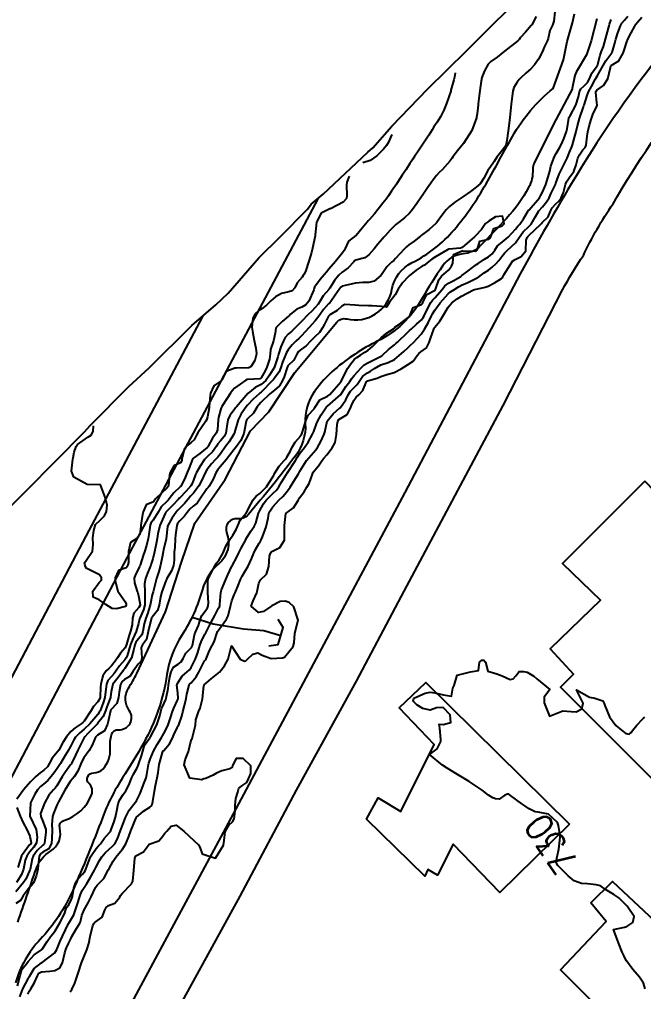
# Model space of a CAD drawing. Header units: metres. Extents: x 307586 to 320046, y 7427249 to 7434250.
# Drawn here: x 315340.3 to 315434.2, y 7432473.9 to 7432620.2 of the extents above; entities that cross this region are included whole.
import ezdxf
from ezdxf.enums import TextEntityAlignment as Align

# ---------------------------------------------------------------- set-up
doc = ezdxf.new("R2010")
doc.units = ezdxf.units.M
doc.header["$MEASUREMENT"] = 0
for name, color, linetype in [('Area', 45, 'Continuous'), ('Cotas', 45, 'Continuous'), ('Curvas de Nivel 1m', 11, 'Continuous'), ('Curvas de Nivel 5m', 15, 'Continuous'), ('Edificações', 30, 'Continuous'), ('Hidrografia', 140, 'Continuous'), ('Pontes_Viadutos_Tubos', 190, 'Continuous'), ('Vias Primárias', 230, 'Continuous')]:
    doc.layers.add(name, color=color, linetype=linetype)
doc.styles.add('Style-STANDARD', font='STANDARD.shx')

msp = doc.modelspace()

# ---------------------------------------------------------------- linework, layer by layer
at = {"layer": 'Area'}
msp.add_polyline3d([(315331.32, 7432539.45, 728.96), (315341.38, 7432549.35, 730.58), (315350.09, 7432558.19, 730.25), (315350.96, 7432559.1, 738.18), (315356.74, 7432564.97, 730.22), (315359.81, 7432567.8, 730.29), (315366.23, 7432574.17, 730.26), (315369.87, 7432577.26, 730.24), (315371.72, 7432579.04, 730.25), (315376.3, 7432584.36, 735.6), (315379.53, 7432587.51, 731.35), (315383.63, 7432591.66, 741.84), (315384.21, 7432592.42, 741.42), (315385.99, 7432593.93, 740.4), (315392.74, 7432600.27, 740.44), (315393.47, 7432600.89, 742.48), (315396.33, 7432604.17, 741.89), (315401.72, 7432609.74, 744.18), (315407.65, 7432615.55, 740.51), (315417.51, 7432625.42, 739.9)], dxfattribs=at)
at = {"layer": 'Curvas de Nivel 1m', "flags": 128}
for points, elevation in [([(315420.89, 7432621.38), (315420.73, 7432619.98), (315420.53, 7432619.39), (315420.14, 7432618.57), (315419.85, 7432617.39), (315419.71, 7432616.98), (315419.29, 7432616.06), (315419.01, 7432615.4), (315418.43, 7432614.25), (315417.81, 7432613.42), (315417.25, 7432612.82), (315416.53, 7432612.15), (315415.74, 7432611.44), (315415.5, 7432611.18), (315415.22, 7432610.81), (315414.7, 7432609.97), (315414.53, 7432609.46), (315414.43, 7432608.69), (315414.29, 7432607.46), (315414.19, 7432606.48), (315414.1, 7432605.47), (315414.01, 7432604.6), (315413.87, 7432603.47), (315413.66, 7432602.02), (315413.56, 7432601.47), (315413.43, 7432601.15), (315413.1, 7432600.7), (315412.56, 7432600.01), (315412.17, 7432599.49), (315411.72, 7432598.85), (315411.07, 7432597.9), (315410.9, 7432597.66), (315410.81, 7432597.5), (315410.2, 7432596.36), (315409.62, 7432595.51), (315409.33, 7432595.22), (315409.03, 7432594.98), (315408.19, 7432594.36), (315407.01, 7432593.55), (315405.83, 7432592.73), (315405, 7432592.1), (315404.5, 7432591.58), (315403.85, 7432590.71), (315403.05, 7432589.6), (315402.96, 7432589.5), (315401.94, 7432588.62), (315400.95, 7432587.85), (315400.82, 7432587.75), (315400.65, 7432587.62), (315399.68, 7432586.88), (315398.92, 7432586.32), (315398.55, 7432586.01), (315398.19, 7432585.65), (315396.9, 7432584.25), (315396.62, 7432583.95), (315396.29, 7432583.68), (315395.58, 7432582.99), (315394.88, 7432581.95), (315394.7, 7432581.69), (315393.7, 7432580.86), (315392.86, 7432580.63), (315391.97, 7432580.62), (315390.85, 7432580.52), (315390.21, 7432580.38), (315388.85, 7432580.11), (315388.65, 7432579.96), (315388.51, 7432579.76), (315387.82, 7432578.76), (315387.18, 7432577.78), (315387.02, 7432577.59), (315386.82, 7432577.41), (315386.04, 7432576.56), (315385.49, 7432575.8), (315385.21, 7432575.38), (315384.78, 7432574.87), (315383.83, 7432573.82), (315382.76, 7432572.62), (315382.37, 7432572.23), (315381.96, 7432571.85), (315381.35, 7432571.25), (315380.73, 7432570.52), (315380.48, 7432570.1), (315380.38, 7432569.86), (315379.9, 7432568.67), (315379.65, 7432567.87), (315379.37, 7432567.2), (315378.68, 7432566.26), (315378.52, 7432566.04), (315378.4, 7432565.88), (315376.66, 7432564.13), (315376.53, 7432564.04), (315376.36, 7432563.91), (315375.49, 7432563.07), (315374.64, 7432562.19), (315374.42, 7432561.93), (315373.68, 7432560.88), (315373.22, 7432559.95), (315372.67, 7432558.05), (315372.66, 7432557.96), (315372.63, 7432557.91), (315372.58, 7432557.82), (315371.84, 7432556.68), (315371.33, 7432555.97), (315370.54, 7432554.87), (315370.16, 7432554.36), (315369.81, 7432553.99), (315369.19, 7432553.33), (315368.52, 7432552.45), (315368.25, 7432552), (315367.7, 7432550.8), (315367.29, 7432550.02), (315366.47, 7432548.94), (315366.04, 7432548.46), (315365.67, 7432548.04), (315365.12, 7432547.37), (315364.44, 7432546.66), (315364.13, 7432546.36), (315363.86, 7432546.06), (315363.26, 7432545.23), (315362.62, 7432544.07), (315362.57, 7432543.91), (315362.4, 7432542.07), (315362.39, 7432542.02), (315362, 7432540.44), (315361.92, 7432540.08), (315361.81, 7432539.53), (315361.55, 7432538.08), (315361.27, 7432537.15), (315360.92, 7432536.09), (315360.46, 7432534.26), (315360.42, 7432534.1), (315360.29, 7432533.61), (315360.04, 7432532.34), (315359.99, 7432532.1), (315359.57, 7432530.79), (315359.31, 7432530.11), (315359.07, 7432529.28), (315358.88, 7432528.11), (315358.72, 7432527.61), (315358.21, 7432527.03), (315357.82, 7432526.5), (315357.67, 7432526.13), (315357.52, 7432525.47), (315357.17, 7432524.14), (315356.16, 7432522.54), (315355.98, 7432522.33), (315355.85, 7432522.15), (315355.13, 7432521.17), (315354.35, 7432520.17), (315354.28, 7432520.01), (315354.11, 7432519.04), (315354, 7432518.27), (315353.98, 7432518.17), (315353.46, 7432516.8), (315353.25, 7432516.18), (315352.91, 7432515.33), (315352.05, 7432514.26), (315351.98, 7432514.19), (315350.62, 7432512.79), (315350.08, 7432512.22), (315350.06, 7432512.2), (315350.03, 7432512.14), (315349.39, 7432510.85), (315349.08, 7432510.23), (315348.73, 7432509.5), (315348.12, 7432508.24), (315348.07, 7432508.15), (315347.98, 7432508.03), (315347.21, 7432507), (315346.73, 7432506.26), (315345.94, 7432504.89), (315345.68, 7432504.53), (315345.42, 7432504.28), (315344.73, 7432503.48), (315344.07, 7432502.29), (315344.02, 7432502.18), (315343.91, 7432501.88), (315343.48, 7432500.7), (315343.51, 7432500.29), (315343.87, 7432499.41), (315344.26, 7432498.29), (315344.29, 7432497.86), (315344.08, 7432496.29), (315344, 7432496.12), (315343.83, 7432495.96), (315342.98, 7432495.14), (315342.34, 7432494.3), (315342.19, 7432493.92), (315341.89, 7432492.31), (315341.87, 7432492.24), (315341.79, 7432492.07), (315341.25, 7432490.84), (315340.93, 7432490.32), (315339.75, 7432488.93)], 727), ([(315341.57, 7432473.55), (315341.83, 7432474.05), (315341.99, 7432474.31), (315342.58, 7432475.3), (315343, 7432476.3), (315343.22, 7432476.68), (315343.6, 7432476.89), (315344.87, 7432477.01), (315345.61, 7432477.11), (315346.36, 7432477.5), (315346.78, 7432478.25), (315347.14, 7432479.75), (315347.29, 7432480.25), (315347.39, 7432480.5), (315347.66, 7432481.14), (315348.02, 7432481.88), (315348.2, 7432482.23), (315348.74, 7432483.17), (315349.4, 7432484.22), (315349.48, 7432484.43), (315349.7, 7432485.35), (315350.03, 7432486.22), (315350.64, 7432487.29), (315351.09, 7432488.2), (315351.76, 7432489.57), (315352, 7432489.95), (315352.26, 7432490.18), (315352.99, 7432490.96), (315353.66, 7432492.17), (315353.7, 7432492.27), (315353.8, 7432492.44), (315354.42, 7432493.55), (315354.8, 7432494.16), (315355.27, 7432494.7), (315355.82, 7432495.34), (315356.32, 7432496.14), (315356.75, 7432497.24), (315357.06, 7432498.13), (315357.85, 7432500.09), (315357.87, 7432500.12), (315358.95, 7432501.06), (315359.91, 7432501.69), (315360.15, 7432501.85), (315360.28, 7432502.09), (315360.36, 7432502.54), (315360.62, 7432504.09), (315360.78, 7432504.93), (315361.04, 7432506.08), (315361.16, 7432506.89), (315361.33, 7432508.08), (315361.85, 7432509.92), (315361.9, 7432510.07), (315361.94, 7432510.14), (315362.01, 7432510.22), (315362.87, 7432511.21), (315363.32, 7432512.06), (315363.53, 7432512.56), (315364.05, 7432513.63), (315364.19, 7432513.91), (315364.26, 7432514.05), (315364.73, 7432515.38), (315364.89, 7432516.04), (315365.14, 7432516.99), (315365.38, 7432518.04), (315365.48, 7432518.67), (315365.82, 7432520.03), (315365.94, 7432520.22), (315366.13, 7432520.4), (315366.89, 7432521.27), (315367.27, 7432522.01), (315368.17, 7432523.68), (315368.31, 7432523.86), (315368.41, 7432524), (315368.92, 7432525.26), (315369.3, 7432525.99), (315369.6, 7432526.58), (315370.06, 7432527.98), (315370.1, 7432528.1), (315370.23, 7432528.3), (315371.48, 7432529.96), (315371.73, 7432530.48), (315372.07, 7432531.95), (315372.28, 7432532.75), (315372.61, 7432533.62), (315372.74, 7432533.95), (315373.2, 7432535.04), (315373.59, 7432535.94), (315373.82, 7432536.43), (315374.33, 7432537.28), (315374.59, 7432537.68), (315374.72, 7432537.93), (315375.22, 7432539.06), (315375.58, 7432539.92), (315375.83, 7432540.45), (315376.39, 7432541.42), (315376.57, 7432541.72), (315376.67, 7432541.91), (315376.86, 7432542.36), (315377.43, 7432543.89), (315377.71, 7432545.17), (315377.85, 7432545.89), (315378.03, 7432546.3), (315378.45, 7432546.9), (315378.91, 7432547.42), (315379.35, 7432547.87), (315379.92, 7432548.42), (315380.48, 7432549.08), (315381.02, 7432549.85), (315381.61, 7432550.73), (315382.29, 7432551.83), (315382.52, 7432552.23), (315383.51, 7432553.83), (315384.55, 7432555.08), (315384.91, 7432555.44), (315385.17, 7432555.8), (315385.64, 7432556.72), (315386.14, 7432557.79), (315386.25, 7432558.13), (315386.6, 7432559.79), (315387.52, 7432560.88), (315388.54, 7432561.76), (315388.63, 7432561.85), (315389.41, 7432562.99), (315389.78, 7432563.75), (315390.1, 7432564.3), (315390.66, 7432564.85), (315391.13, 7432565.27), (315391.42, 7432565.73), (315391.93, 7432566.48), (315392.69, 7432567.03), (315393.13, 7432567.28), (315393.71, 7432567.7), (315394.71, 7432568.24), (315395.81, 7432568.58), (315396.72, 7432569.05), (315397.47, 7432569.66), (315398.13, 7432570.25), (315398.74, 7432570.81), (315399.17, 7432571.21), (315399.6, 7432571.63), (315400.17, 7432572.22), (315400.77, 7432572.88), (315401.07, 7432573.32), (315401.25, 7432573.62), (315401.82, 7432574.58), (315402.31, 7432575.6), (315402.47, 7432575.94), (315402.81, 7432576.49), (315403.63, 7432577.59), (315404.84, 7432578.94), (315405.17, 7432579.23), (315405.67, 7432579.56), (315406.4, 7432580), (315406.85, 7432580.22), (315407.76, 7432580.63), (315408.87, 7432581.18), (315409.09, 7432581.3), (315409.42, 7432581.51), (315410.26, 7432582.12), (315410.88, 7432582.52), (315411.45, 7432582.93), (315412.03, 7432583.49), (315412.44, 7432583.95), (315412.91, 7432584.56), (315413.31, 7432585.08), (315413.71, 7432585.47), (315414.93, 7432586.63), (315415.52, 7432587.44), (315416.11, 7432588.27), (315416.96, 7432589.05), (315417.31, 7432589.42), (315417.92, 7432590.48), (315418.49, 7432591.41), (315419, 7432592.01), (315419.64, 7432592.76), (315420.02, 7432593.39), (315420.33, 7432594.08), (315420.98, 7432595.38), (315421, 7432595.43), (315421.04, 7432595.58), (315421.51, 7432596.93), (315421.73, 7432597.37), (315422.2, 7432598.24), (315422.71, 7432599.36), (315422.83, 7432599.62), (315423.1, 7432600.27), (315423.42, 7432601.05), (315423.53, 7432601.35), (315423.69, 7432601.93), (315424.07, 7432603.35), (315424.28, 7432604.21), (315424.59, 7432605.34), (315425.18, 7432607.07), (315425.25, 7432607.26), (315425.28, 7432607.33), (315425.72, 7432608.81), (315425.92, 7432609.32), (315426.4, 7432610.14), (315427, 7432611.31), (315427.08, 7432611.47), (315427.24, 7432611.72), (315428.16, 7432613.3), (315428.54, 7432614.01), (315429.28, 7432615), (315429.42, 7432615.14), (315429.49, 7432615.28), (315429.9, 7432616.67), (315430.05, 7432617.27), (315430.35, 7432618.24), (315430.75, 7432619.27), (315430.95, 7432619.65), (315431.34, 7432620.11), (315431.86, 7432620.74)], 728), ([(315418.08, 7432620.68), (315417.4, 7432619.43), (315417.32, 7432619.32), (315416.45, 7432618.3), (315415.68, 7432617.45), (315415.51, 7432617.24), (315415.3, 7432617.03), (315413.28, 7432615.48), (315412.21, 7432614.55), (315411.26, 7432613.88), (315411.05, 7432613.71), (315410.86, 7432613.5), (315410.28, 7432612.48), (315409.9, 7432611.51), (315409.79, 7432610.95), (315409.6, 7432609.52), (315409.55, 7432609.16), (315409.34, 7432607.52), (315409.32, 7432607.38), (315409.17, 7432606.01), (315409.1, 7432605.52), (315409.09, 7432605.45), (315408.39, 7432603.53), (315407.11, 7432601.55), (315406.21, 7432600.44), (315405.54, 7432599.57), (315405.35, 7432599.29), (315405.08, 7432598.91), (315403.9, 7432597.59), (315403.47, 7432597.19), (315403.05, 7432596.77), (315402.54, 7432596.1), (315402.2, 7432595.61), (315401.73, 7432594.91), (315401.02, 7432593.84), (315400.92, 7432593.71), (315400.86, 7432593.62), (315400.1, 7432592.53), (315399.47, 7432591.64), (315399.26, 7432591.37), (315398.98, 7432591.08), (315398.24, 7432590.39), (315397.34, 7432589.66), (315396.96, 7432589.36), (315396.1, 7432588.53), (315395.34, 7432587.69), (315395.16, 7432587.47), (315394.94, 7432587.21), (315394.24, 7432586.39), (315393.67, 7432585.71), (315392.9, 7432584.8), (315392.26, 7432584.37), (315390.9, 7432584.01), (315390.74, 7432583.9), (315390.62, 7432583.74), (315389.77, 7432582.87), (315388.88, 7432582.22), (315388.37, 7432581.77), (315387.7, 7432580.93), (315387.01, 7432579.79), (315386.84, 7432579.57), (315386, 7432578.63), (315385.51, 7432577.8), (315385.24, 7432577.38), (315384.81, 7432576.87), (315384.29, 7432576.33), (315383.74, 7432575.83), (315382.78, 7432574.84), (315382.29, 7432574.33), (315381.83, 7432573.85), (315381.3, 7432573.33), (315380.76, 7432572.86), (315380.29, 7432572.34), (315380.04, 7432571.87), (315379.66, 7432570.95), (315379.29, 7432569.87), (315379.16, 7432569.44), (315378.7, 7432567.95), (315378.67, 7432567.88), (315377.91, 7432566.67), (315377.4, 7432565.9), (315376.67, 7432565.28), (315375.75, 7432564.83), (315374.65, 7432563.93), (315372.98, 7432561.95), (315372.83, 7432561.76), (315372.63, 7432561.49), (315371.95, 7432560.63), (315371.68, 7432559.97), (315371.52, 7432559.04), (315371.34, 7432557.97), (315371.1, 7432557.45), (315370.57, 7432556.83), (315370.17, 7432556.37), (315369.93, 7432555.99), (315369.36, 7432555.18), (315368.54, 7432554.39), (315368.16, 7432554.01), (315367.52, 7432553.01), (315366.95, 7432552.02), (315366.8, 7432551.73), (315366.5, 7432550.9), (315366.24, 7432550.28), (315366.08, 7432550.03), (315365.32, 7432549.2), (315364.47, 7432548.29), (315364.35, 7432548.16), (315364.25, 7432548.05), (315363.39, 7432547.12), (315362.43, 7432546.2), (315362.37, 7432546.13), (315362.34, 7432546.07), (315362.23, 7432545.88), (315361.44, 7432544.08), (315361.13, 7432542.82), (315361.03, 7432542.09), (315360.93, 7432541.55), (315360.62, 7432540.1), (315360.35, 7432539.05), (315360.14, 7432538.31), (315360.06, 7432538.1), (315359.56, 7432536.87), (315359.25, 7432536.11), (315359.14, 7432535.28), (315359.17, 7432534.11), (315359.18, 7432533.22), (315359.15, 7432532.11), (315358.98, 7432531.39), (315358.4, 7432530.12), (315358.36, 7432530), (315358.23, 7432529.31), (315357.87, 7432528.13), (315357.35, 7432526.99), (315357.02, 7432526.14), (315356.5, 7432524.47), (315356.38, 7432524.15), (315356.17, 7432523.84), (315355.37, 7432522.95), (315354.82, 7432522.16), (315354.55, 7432521.77), (315354.14, 7432521.35), (315353.58, 7432520.73), (315353.39, 7432520.18), (315353.27, 7432519.02), (315353.15, 7432518.18), (315352.9, 7432517.37), (315352.43, 7432516.19), (315352.31, 7432515.95), (315352.07, 7432515.6), (315350.89, 7432514.21), (315350.04, 7432513.4), (315349.39, 7432512.88), (315348.73, 7432512.23), (315348.46, 7432511.8), (315348.01, 7432510.9), (315347.78, 7432510.46), (315347.66, 7432510.25), (315347.18, 7432509.44), (315346.48, 7432508.26), (315346.28, 7432507.96), (315345.97, 7432507.51), (315345.45, 7432506.78), (315345.07, 7432506.28), (315344.56, 7432505.68), (315343.94, 7432505.15), (315343.46, 7432504.77), (315343.03, 7432504.3), (315342.62, 7432503.61), (315341.96, 7432502.31), (315341.95, 7432502.27), (315341.88, 7432500.31), (315342.79, 7432498.3), (315342.96, 7432497.18), (315342.86, 7432496.3), (315342.48, 7432495.65), (315341.82, 7432494.92), (315341.39, 7432494.32), (315341.18, 7432493.69), (315340.89, 7432492.32), (315340.58, 7432491.53), (315339.84, 7432490.34)], 728), ([(315340.34, 7432473.11), (315340.82, 7432474.32), (315341.59, 7432475.84), (315341.76, 7432476.14), (315341.85, 7432476.31), (315342.53, 7432477.38), (315343.62, 7432478.25), (315343.65, 7432478.26), (315343.73, 7432478.29), (315345.64, 7432479.73), (315345.94, 7432480.27), (315346.43, 7432481.49), (315346.77, 7432482.25), (315347.69, 7432484.16), (315347.72, 7432484.21), (315347.74, 7432484.24), (315348.46, 7432485.48), (315348.73, 7432486.23), (315348.97, 7432486.99), (315349.36, 7432488.22), (315349.46, 7432488.51), (315349.75, 7432489.12), (315350.43, 7432490.21), (315350.95, 7432491.03), (315351.6, 7432492.19), (315351.8, 7432492.57), (315352.36, 7432493.63), (315352.69, 7432494.18), (315353.21, 7432494.78), (315353.82, 7432495.33), (315354.27, 7432495.73), (315354.64, 7432496.16), (315355.07, 7432496.93), (315355.52, 7432498.15), (315355.61, 7432498.41), (315355.87, 7432499.05), (315356.28, 7432500.14), (315356.8, 7432501.23), (315357.52, 7432502.13), (315357.92, 7432502.63), (315358.41, 7432503.64), (315358.6, 7432504.11), (315358.98, 7432505.07), (315359.38, 7432506.11), (315359.49, 7432506.57), (315359.73, 7432508.1), (315359.79, 7432508.3), (315359.99, 7432508.89), (315360.47, 7432510.09), (315361, 7432511.11), (315361.62, 7432512.08), (315362.04, 7432512.76), (315362.5, 7432513.61), (315362.68, 7432514.06), (315363.01, 7432515.12), (315363.34, 7432516.06), (315363.55, 7432516.59), (315364.1, 7432517.8), (315364.17, 7432517.98), (315364.18, 7432518.05), (315364.11, 7432518.87), (315364, 7432520.05), (315364.02, 7432520.16), (315364.13, 7432520.4), (315364.8, 7432521.39), (315365.53, 7432522.04), (315365.87, 7432522.32), (315366.16, 7432522.7), (315366.78, 7432524.02), (315367.12, 7432524.96), (315367.46, 7432526.01), (315367.65, 7432526.56), (315368.22, 7432527.7), (315368.33, 7432527.89), (315368.39, 7432528), (315369.01, 7432529.21), (315369.41, 7432529.99), (315369.69, 7432530.54), (315370.27, 7432531.61), (315370.4, 7432531.85), (315370.44, 7432531.98), (315370.47, 7432532.17), (315370.61, 7432533.98), (315370.71, 7432534.38), (315371.36, 7432535.96), (315371.66, 7432536.62), (315372.28, 7432537.95), (315372.34, 7432538.08), (315373.01, 7432539.29), (315373.32, 7432539.94), (315373.67, 7432540.65), (315374.35, 7432541.93), (315374.36, 7432541.96), (315374.39, 7432542.02), (315375.11, 7432543.22), (315375.62, 7432543.92), (315375.89, 7432544.44), (315376.27, 7432545.91), (315376.32, 7432546.03), (315376.44, 7432546.25), (315377.02, 7432547.34), (315377.42, 7432547.9), (315378.47, 7432548.92), (315378.97, 7432549.38), (315379.35, 7432549.87), (315379.76, 7432550.6), (315380.51, 7432551.81), (315380.53, 7432551.84), (315380.55, 7432551.86), (315380.6, 7432551.95), (315381.84, 7432553.85), (315382.1, 7432554.29), (315382.54, 7432554.99), (315383.19, 7432555.83), (315383.77, 7432556.62), (315384.42, 7432557.81), (315384.59, 7432558.21), (315385.02, 7432559.38), (315385.19, 7432559.8), (315385.69, 7432560.73), (315386.4, 7432561.79), (315386.51, 7432561.92), (315386.64, 7432562.02), (315388.65, 7432563.76), (315389.44, 7432564.98), (315390, 7432565.75), (315390.29, 7432566.13), (315390.69, 7432566.64), (315391.2, 7432567.23), (315391.68, 7432567.73), (315392.2, 7432568.23), (315392.71, 7432568.54), (315394.42, 7432569.4), (315394.72, 7432569.55), (315394.82, 7432569.59), (315394.96, 7432569.69), (315395.86, 7432570.56), (315396.75, 7432571.27), (315396.96, 7432571.45), (315397.19, 7432571.66), (315398.77, 7432573.17), (315399, 7432573.41), (315399.23, 7432573.64), (315400.03, 7432574.38), (315400.79, 7432575.04), (315401.05, 7432575.37), (315401.19, 7432575.62), (315401.73, 7432576.69), (315402.19, 7432577.61), (315402.44, 7432577.99), (315402.83, 7432578.35), (315403.91, 7432579.58), (315404.3, 7432580.13), (315404.86, 7432580.52), (315405.56, 7432580.87), (315406.71, 7432581.55), (315406.8, 7432581.62), (315406.87, 7432581.69), (315407.44, 7432582.1), (315408.89, 7432583.2), (315409.07, 7432583.34), (315409.32, 7432583.52), (315410.27, 7432584.14), (315410.91, 7432584.51), (315411.46, 7432584.95), (315411.83, 7432585.49), (315412.27, 7432586.15), (315412.94, 7432586.73), (315413.84, 7432587.47), (315414.96, 7432588.68), (315415.3, 7432589.1), (315415.6, 7432589.44), (315416.18, 7432590.23), (315416.87, 7432591.43), (315416.92, 7432591.51), (315416.99, 7432591.59), (315418.55, 7432593.41), (315418.74, 7432593.68), (315419.03, 7432594.23), (315419.39, 7432595.04), (315419.53, 7432595.4), (315419.89, 7432596.56), (315420.1, 7432597.39), (315420.29, 7432598.17), (315420.72, 7432599.38), (315420.84, 7432599.63), (315421.09, 7432600.06), (315421.59, 7432600.89), (315421.83, 7432601.37), (315422.24, 7432602.25), (315422.65, 7432603.36), (315422.75, 7432603.75), (315422.97, 7432605.36), (315423.01, 7432605.51), (315423.17, 7432605.75), (315424.01, 7432607.35), (315424.43, 7432608.58), (315424.6, 7432609.34), (315424.77, 7432609.78), (315425.22, 7432610.17), (315425.81, 7432610.74), (315426.08, 7432611.32), (315426.42, 7432612.14), (315427.25, 7432613.23), (315427.29, 7432613.31), (315427.7, 7432614.88), (315427.85, 7432615.3), (315428.18, 7432616.18), (315428.49, 7432617.29), (315428.96, 7432618.92), (315429.05, 7432619.28), (315429.11, 7432619.5), (315429.34, 7432620.25)], 727), ([(315347.94, 7432473.86), (315348.2, 7432474.23), (315348.65, 7432475.16), (315349, 7432476.23), (315349.15, 7432476.67), (315349.62, 7432478.22), (315350.45, 7432480.21), (315350.73, 7432481.13), (315350.92, 7432482.2), (315351.33, 7432483.84), (315351.54, 7432484.19), (315351.69, 7432484.36), (315352.76, 7432485.12), (315353.17, 7432486.18), (315353.35, 7432486.55), (315353.72, 7432486.86), (315354.66, 7432487.23), (315355.39, 7432488.15), (315355.53, 7432488.37), (315355.75, 7432488.66), (315357.14, 7432490.13), (315357.35, 7432490.55), (315357.52, 7432492.12), (315357.67, 7432493.98), (315357.71, 7432494.12), (315357.82, 7432494.33), (315358.99, 7432494.94), (315359.83, 7432496.1), (315361.29, 7432496.63), (315361.85, 7432497.25), (315362.17, 7432497.76), (315362.46, 7432498.06), (315363.14, 7432498.79), (315363.87, 7432498.94), (315365.03, 7432498.04), (315365.85, 7432497.31), (315367.25, 7432496.01), (315367.46, 7432495.64), (315367.82, 7432494.67), (315369.81, 7432493.98), (315371, 7432495.96), (315371.13, 7432496.67), (315371.25, 7432497.96), (315371.87, 7432499.04), (315372.35, 7432499.47), (315372.63, 7432499.94), (315372.76, 7432501.08), (315372.74, 7432501.94), (315372.88, 7432502.98), (315373.14, 7432503.94), (315373.32, 7432504.55), (315373.94, 7432504.99), (315374.5, 7432505.38), (315374.79, 7432505.92), (315375.14, 7432506.74), (315375.11, 7432507.92), (315373.99, 7432509.02), (315372.93, 7432509.01), (315372.36, 7432507.95), (315372.3, 7432507.63), (315371.98, 7432507.45), (315370.78, 7432507.15), (315369.97, 7432506.81), (315369.45, 7432506.5), (315368.33, 7432506), (315368.03, 7432505.92), (315367.95, 7432505.89), (315367.75, 7432505.8), (315365.95, 7432506.03), (315365.09, 7432508.04), (315365.22, 7432508.81), (315365.73, 7432510.03), (315365.79, 7432510.25), (315366.02, 7432511.37), (315366.18, 7432511.88), (315366.28, 7432512.03), (315366.41, 7432512.4), (315366.8, 7432514.02), (315366.85, 7432514.81), (315367.23, 7432516.01), (315367.52, 7432516.57), (315367.86, 7432518), (315368.06, 7432519.93), (315368.08, 7432520), (315368.09, 7432520.03), (315368.12, 7432520.11), (315369.13, 7432521), (315370.15, 7432521.81), (315370.25, 7432521.88), (315370.38, 7432521.98), (315371.14, 7432522.95), (315371.71, 7432523.96), (315372.19, 7432525.95), (315373.54, 7432523.94), (315374.17, 7432523.67), (315374.39, 7432523.71), (315374.63, 7432523.93), (315375.42, 7432524.68), (315376.18, 7432524.91), (315376.82, 7432524.54), (315378.17, 7432524.07), (315379.9, 7432524.14), (315380.18, 7432524.27), (315381.47, 7432525.84), (315381.64, 7432526.4), (315381.73, 7432527.84), (315382.24, 7432529.83), (315381.6, 7432531.84), (315380.91, 7432532.48), (315380.28, 7432532.66), (315379.53, 7432532.62), (315378.27, 7432531.99), (315378.11, 7432531.88), (315377.05, 7432531.11), (315376.26, 7432530.97), (315375.17, 7432531.92), (315375.48, 7432532.71), (315376.01, 7432533.91), (315376.06, 7432534.14), (315376.31, 7432535.38), (315376.59, 7432535.91), (315377.47, 7432536.75), (315377.85, 7432537.89), (315377.94, 7432539.46), (315378.06, 7432539.88), (315378.18, 7432540.07), (315378.37, 7432540.22), (315379.51, 7432540.74), (315380.17, 7432541.86), (315380.2, 7432542.06), (315380.19, 7432543.86), (315380.19, 7432544.08), (315380.38, 7432545.86), (315380.4, 7432545.89), (315380.43, 7432545.92), (315381.54, 7432546.75), (315382.23, 7432547.83), (315382.47, 7432548.23), (315383.16, 7432549.14), (315383.57, 7432549.82), (315383.89, 7432550.41), (315384.39, 7432551.81), (315384.52, 7432552.09), (315385.3, 7432553.03), (315385.8, 7432553.8), (315386.13, 7432554.2), (315386.54, 7432554.69), (315387.37, 7432555.78), (315387.79, 7432556.54), (315388.01, 7432557.77), (315388.09, 7432559.26), (315388.21, 7432559.77), (315388.37, 7432560), (315388.61, 7432560.16), (315389.61, 7432560.76), (315390.14, 7432561.74), (315390.27, 7432562.11), (315390.64, 7432562.89), (315390.99, 7432563.39), (315391.38, 7432563.73), (315391.98, 7432564.4), (315392.54, 7432565.72), (315392.59, 7432565.81), (315392.67, 7432565.86), (315394.13, 7432566.25), (315394.69, 7432566.5), (315395.57, 7432566.8), (315396.69, 7432567.08), (315397.74, 7432567.65), (315398.71, 7432568.24), (315399.56, 7432568.79), (315400.16, 7432569.63), (315400.4, 7432569.95), (315400.73, 7432570.19), (315401.55, 7432570.8), (315401.97, 7432571.61), (315402.18, 7432572.19), (315402.64, 7432573.6), (315402.68, 7432573.7), (315402.78, 7432573.86), (315403.58, 7432574.8), (315404, 7432575.58), (315404.82, 7432576.92), (315405.11, 7432577.27), (315405.38, 7432577.56), (315406.19, 7432578.2), (315406.83, 7432578.59), (315408.64, 7432579.52), (315408.78, 7432579.58), (315408.84, 7432579.6), (315410.41, 7432579.94), (315410.85, 7432580.1), (315411.77, 7432580.58), (315412.87, 7432581.25), (315413, 7432581.35), (315413.07, 7432581.48), (315413.2, 7432581.8), (315414.23, 7432583.46), (315414.52, 7432583.83), (315414.9, 7432584.11), (315415.8, 7432584.55), (315416.5, 7432585.43), (315416.54, 7432587.03), (315416.7, 7432587.43), (315416.81, 7432587.57), (315416.95, 7432587.71), (315418.76, 7432589.4), (315418.85, 7432589.52), (315418.97, 7432589.66), (315419.86, 7432590.52), (315420.23, 7432591.39), (315420.49, 7432591.89), (315421, 7432592.48), (315421.49, 7432592.89), (315421.83, 7432593.37), (315422.19, 7432594.21), (315422.47, 7432595.37), (315422.62, 7432595.8), (315423.05, 7432596.39), (315423.72, 7432597.35), (315424.07, 7432598.34), (315424.36, 7432599.34), (315424.58, 7432599.85), (315425.1, 7432600.6), (315425.46, 7432600.97), (315425.6, 7432601.33), (315425.76, 7432602.69), (315425.86, 7432603.32), (315426.11, 7432604.36), (315426.37, 7432605.32), (315426.57, 7432605.91), (315427.18, 7432607.2), (315427.24, 7432607.31), (315427.24, 7432607.37), (315427.19, 7432607.69), (315427.04, 7432609.31), (315427.09, 7432609.43), (315427.21, 7432609.58), (315428.22, 7432610.29), (315428.86, 7432611.29), (315429.25, 7432613.02), (315429.3, 7432613.23), (315429.36, 7432613.28), (315430.53, 7432614), (315431.2, 7432615.26), (315431.21, 7432615.33), (315431.29, 7432615.62), (315431.69, 7432616.87), (315431.84, 7432617.25), (315432.35, 7432618.22), (315432.91, 7432619.24), (315433.07, 7432619.5), (315433.33, 7432619.85), (315433.99, 7432620.59)], 729), ([(315405.89, 7432612.21), (315405.75, 7432611.56), (315405.65, 7432611.15), (315405.24, 7432609.57), (315405.24, 7432609.54), (315405.2, 7432609.43), (315404.56, 7432607.58), (315404.17, 7432606.59), (315403.67, 7432605.59), (315403.14, 7432604.77), (315402.68, 7432604.06), (315402.43, 7432603.61), (315401.93, 7432602.81), (315401.11, 7432601.62), (315400.3, 7432600.42), (315399.77, 7432599.63), (315399.5, 7432599.22), (315399.07, 7432598.56), (315398.48, 7432597.65), (315397.91, 7432596.79), (315397.18, 7432595.67), (315397.03, 7432595.44), (315396.31, 7432594.38), (315395.85, 7432593.68), (315395.49, 7432593.2), (315395, 7432592.6), (315394.29, 7432591.7), (315393.71, 7432590.98), (315392.97, 7432590.12), (315392.78, 7432589.9), (315392.63, 7432589.72), (315391.88, 7432588.81), (315390.98, 7432587.74), (315390.96, 7432587.72), (315390.94, 7432587.71), (315389.82, 7432586.87), (315389.33, 7432585.76), (315389.18, 7432585.48), (315388.91, 7432585.12), (315387.85, 7432583.78), (315386.88, 7432582.64), (315386.49, 7432582.18), (315386.17, 7432581.8), (315385.58, 7432581.08), (315384.85, 7432580.16), (315384.71, 7432579.95), (315384.65, 7432579.81), (315384.58, 7432579.55), (315383.83, 7432577.82), (315383.39, 7432577.26), (315382.81, 7432576.93), (315382.02, 7432576.63), (315381.09, 7432575.86), (315380.95, 7432575.7), (315380.79, 7432575.55), (315379.86, 7432574.79), (315378.93, 7432573.88), (315378.88, 7432573.77), (315378.76, 7432573.01), (315378.51, 7432571.88), (315378.08, 7432570.54), (315378.02, 7432569.89), (315377.94, 7432569.11), (315377.53, 7432567.9), (315377.26, 7432567.34), (315376.68, 7432566.28), (315376.47, 7432566.12), (315374.67, 7432566.04), (315374.58, 7432566.03), (315374.37, 7432565.93), (315372.66, 7432564.72), (315372.3, 7432564.32), (315372.05, 7432563.97), (315371.49, 7432563.12), (315370.76, 7432561.98), (315370.72, 7432561.89), (315370.63, 7432561.62), (315370.27, 7432560.32), (315370.21, 7432559.98), (315370.1, 7432558.48), (315369.88, 7432557.99), (315369.33, 7432557.23), (315368.72, 7432556), (315368.65, 7432555.9), (315368.55, 7432555.8), (315367.45, 7432554.92), (315366.54, 7432554.26), (315366.41, 7432554.16), (315366.34, 7432554.03), (315365.82, 7432552.74), (315365.56, 7432552.04), (315365.26, 7432551.29), (315364.64, 7432550.05), (315364.57, 7432549.96), (315364.48, 7432549.87), (315363.55, 7432548.98), (315362.84, 7432548.07), (315362.66, 7432547.86), (315362.46, 7432547.69), (315361.62, 7432546.9), (315361.16, 7432546.09), (315360.42, 7432544.87), (315360.08, 7432544.44), (315359.96, 7432544.1), (315359.79, 7432542.72), (315359.69, 7432542.11), (315359.44, 7432541.04), (315359.12, 7432540.11), (315358.92, 7432539.55), (315358.45, 7432538.12), (315358.42, 7432538.04), (315358.34, 7432537.87), (315357.75, 7432536.7), (315357.57, 7432536.13), (315357.63, 7432535.45), (315358.03, 7432534.12), (315358.1, 7432533.93), (315358.28, 7432533.25), (315358.44, 7432532.12), (315358.42, 7432531.97), (315358.27, 7432531.74), (315357.51, 7432530.88), (315357.29, 7432530.13), (315357.24, 7432529.14), (315357.01, 7432528.14), (315356.81, 7432527.55), (315356.4, 7432526.15), (315356.19, 7432525.65), (315355.5, 7432524.84), (315355.05, 7432524.16), (315354.7, 7432523.63), (315354.16, 7432522.97), (315353.76, 7432522.57), (315353.35, 7432522.18), (315352.87, 7432521.46), (315352.54, 7432520.19), (315352.51, 7432519.8), (315352.42, 7432518.19), (315352.35, 7432517.93), (315352.09, 7432517.51), (315351.46, 7432516.82), (315351.1, 7432516.2), (315350.06, 7432514.64), (315349.85, 7432514.42), (315349.58, 7432514.22), (315348.68, 7432513.6), (315348.04, 7432513.06), (315347.37, 7432512.25), (315346.85, 7432511.43), (315346.2, 7432510.27), (315346, 7432509.99), (315345.24, 7432509.03), (315344.82, 7432508.28), (315344.5, 7432507.76), (315343.97, 7432507.25), (315343.4, 7432506.86), (315342.78, 7432506.3), (315342.35, 7432505.9), (315341.94, 7432505.5), (315340.98, 7432504.32), (315339.92, 7432502.89)], 729), ([(315340.01, 7432474.76), (315340.39, 7432476.33), (315340.67, 7432477.26), (315341.52, 7432478.31), (315341.62, 7432478.44), (315342.5, 7432479.44), (315343.64, 7432480.21), (315343.73, 7432480.29), (315344.47, 7432481.47), (315345.04, 7432482.28), (315345.33, 7432482.62), (315345.68, 7432483.08), (315346.38, 7432484.26), (315347.09, 7432485.63), (315347.29, 7432486.25), (315347.4, 7432486.56), (315347.72, 7432486.97), (315348.15, 7432487.82), (315348.26, 7432488.23), (315348.49, 7432489.5), (315348.72, 7432490.23), (315349.11, 7432490.89), (315349.78, 7432491.57), (315350.08, 7432491.92), (315350.24, 7432492.21), (315350.5, 7432492.91), (315351.01, 7432494.2), (315351.83, 7432495.44), (315352.18, 7432495.83), (315352.48, 7432496.18), (315353.04, 7432496.98), (315353.86, 7432497.84), (315354, 7432498.03), (315354.06, 7432498.17), (315354.53, 7432499.51), (315354.73, 7432500.16), (315354.93, 7432501.12), (315355.16, 7432502.16), (315355.36, 7432502.72), (315355.93, 7432503.56), (315356.33, 7432504.14), (315356.77, 7432504.97), (315357.23, 7432506.13), (315357.44, 7432506.65), (315357.97, 7432507.51), (315358.16, 7432507.94), (315358.22, 7432508.12), (315358.69, 7432509.42), (315358.87, 7432510.11), (315359.11, 7432511.01), (315359.91, 7432512.1), (315359.97, 7432512.16), (315360.03, 7432512.26), (315360.95, 7432514.09), (315361.43, 7432515.44), (315361.57, 7432516.08), (315361.68, 7432516.47), (315362.09, 7432517.35), (315362.31, 7432517.86), (315362.38, 7432518.07), (315362.66, 7432519.52), (315362.72, 7432520.06), (315362.91, 7432521.3), (315363.13, 7432522.06), (315363.49, 7432522.73), (315364.16, 7432523.22), (315364.65, 7432523.56), (315364.96, 7432524.04), (315365.35, 7432524.87), (315366.19, 7432525.73), (315366.33, 7432526.03), (315366.64, 7432527.6), (315366.78, 7432528.02), (315367.26, 7432529.04), (315367.56, 7432530.01), (315367.75, 7432530.51), (315368.26, 7432531.17), (315368.58, 7432531.68), (315368.7, 7432532), (315368.73, 7432532.45), (315368.64, 7432534), (315368.64, 7432535.66), (315368.72, 7432536), (315369.25, 7432537.07), (315369.72, 7432537.99), (315369.94, 7432538.39), (315370.35, 7432538.92), (315370.94, 7432539.97), (315371.38, 7432540.97), (315371.96, 7432541.96), (315372.4, 7432542.62), (315372.89, 7432543.46), (315373.09, 7432543.94), (315373.51, 7432544.85), (315374.43, 7432545.93), (315375.12, 7432547.26), (315375.47, 7432547.92), (315375.91, 7432548.47), (315376.47, 7432548.87), (315377.5, 7432549.89), (315377.86, 7432550.52), (315378.51, 7432551.54), (315378.64, 7432551.75), (315378.7, 7432551.88), (315379.38, 7432553.01), (315380.15, 7432553.86), (315380.34, 7432554.06), (315380.54, 7432554.35), (315381.07, 7432555.33), (315381.34, 7432555.85), (315381.8, 7432556.61), (315382.58, 7432557.53), (315382.72, 7432557.7), (315382.79, 7432557.84), (315382.91, 7432558.16), (315383.38, 7432559.83), (315383.75, 7432560.69), (315384.63, 7432561.61), (315384.72, 7432561.72), (315384.76, 7432561.81), (315385.49, 7432562.96), (315386.65, 7432563.55), (315387, 7432563.78), (315388.67, 7432565.71), (315388.7, 7432565.74), (315388.71, 7432565.76), (315389.35, 7432567.1), (315389.73, 7432567.75), (315390.1, 7432568.36), (315390.72, 7432569.08), (315391.09, 7432569.37), (315391.64, 7432569.73), (315392.29, 7432570.16), (315392.73, 7432570.43), (315393.44, 7432571.02), (315394.13, 7432571.7), (315394.76, 7432572.33), (315395.5, 7432572.95), (315396.61, 7432573.67), (315396.69, 7432573.75), (315396.78, 7432573.93), (315397.48, 7432574.36), (315398.79, 7432575.35), (315398.95, 7432575.48), (315399.05, 7432575.64), (315399.55, 7432576.89), (315400.82, 7432577.32), (315400.97, 7432577.47), (315401.02, 7432577.62), (315401.62, 7432578.83), (315402.84, 7432579.5), (315402.93, 7432579.6), (315403.4, 7432581.06), (315403.83, 7432581.59), (315404.88, 7432582.52), (315405.34, 7432583.11), (315405.51, 7432583.56), (315405.62, 7432584.85), (315406.92, 7432585.43), (315407.04, 7432585.43), (315408.92, 7432585.36), (315409.05, 7432585.39), (315409.18, 7432585.52), (315409.58, 7432586.87), (315410.94, 7432587.17), (315411.13, 7432587.31), (315411.23, 7432587.5), (315411.69, 7432588.76), (315412.96, 7432589.15), (315413.24, 7432589.48), (315412.98, 7432590.62), (315411.92, 7432590.55), (315410.97, 7432589.9), (315410.73, 7432589.74), (315410.45, 7432589.51), (315409.83, 7432588.64), (315408.94, 7432587.66), (315408.79, 7432587.52), (315406.93, 7432585.92), (315406.66, 7432585.82), (315404.92, 7432585.65), (315404.71, 7432585.57), (315402.9, 7432584.52), (315402.35, 7432584.15), (315401.67, 7432583.61), (315401.24, 7432583.27), (315400.89, 7432583.09), (315400, 7432582.51), (315398.95, 7432581.64), (315398.91, 7432581.6), (315398.87, 7432581.57), (315397.94, 7432580.57), (315397.32, 7432579.66), (315396.83, 7432578.78), (315396.35, 7432578.15), (315396.01, 7432577.68), (315395.55, 7432576.94), (315394.81, 7432577.02), (315393.38, 7432577.14), (315392.81, 7432577.13), (315391.36, 7432577.19), (315390.82, 7432577.23), (315389.25, 7432577.32), (315388.81, 7432577.09), (315388.13, 7432576.44), (315387.01, 7432575.79), (315386.79, 7432575.56), (315386.21, 7432574.37), (315385.91, 7432573.8), (315385.47, 7432573.1), (315384.76, 7432572.48), (315384.1, 7432571.82), (315383.44, 7432571.13), (315382.73, 7432570.62), (315382.31, 7432570.27), (315382.03, 7432569.85), (315381.59, 7432568.97), (315380.71, 7432568.09), (315380.62, 7432567.95), (315380.59, 7432567.86), (315380.13, 7432566.42), (315379.9, 7432565.87), (315379.45, 7432565.09), (315378.66, 7432564.44), (315377.98, 7432563.89), (315376.64, 7432562.57), (315376.31, 7432562.24), (315376.07, 7432561.92), (315375.54, 7432561), (315374.61, 7432560.13), (315374.51, 7432560.02), (315374.47, 7432559.93), (315374.42, 7432559.75), (315374.09, 7432557.94), (315373.64, 7432556.87), (315372.95, 7432555.95), (315372.77, 7432555.73), (315372.55, 7432555.46), (315371.42, 7432553.97), (315370.52, 7432552.91), (315370.08, 7432552.42), (315369.84, 7432551.99), (315369.47, 7432551.02), (315368.85, 7432550), (315368.68, 7432549.8), (315368.48, 7432549.58), (315367.43, 7432548.02), (315367.04, 7432547.44), (315366.45, 7432546.99), (315365.94, 7432546.53), (315365.56, 7432546.04), (315365.07, 7432545.4), (315364.42, 7432544.75), (315364.1, 7432544.37), (315363.97, 7432544.05), (315363.79, 7432542.67), (315363.75, 7432542.06), (315363.66, 7432540.77), (315363.6, 7432540.06), (315363.57, 7432538.84), (315363.48, 7432538.06), (315363.17, 7432537.22), (315362.5, 7432536.07), (315362.42, 7432535.96), (315362.31, 7432535.72), (315361.74, 7432534.08), (315361.53, 7432533.33), (315361.3, 7432532.08), (315361.06, 7432531.29), (315360.25, 7432530.26), (315360.19, 7432530.16), (315360.17, 7432530.1), (315359.76, 7432528.58), (315359.69, 7432528.11), (315359.4, 7432526.92), (315358.83, 7432526.11), (315358.62, 7432525.69), (315358.72, 7432524.11), (315358.63, 7432523.65), (315358.16, 7432523.21), (315357.39, 7432522.13), (315356.92, 7432521.36), (315356.13, 7432520.91), (315355.72, 7432520.56), (315355.51, 7432520.16), (315355.29, 7432518.98), (315355.21, 7432518.16), (315354.97, 7432517.28), (315354.07, 7432516.31), (315354.02, 7432516.22), (315354.01, 7432516.17), (315353.66, 7432514.57), (315353.56, 7432514.17), (315353.09, 7432513.14), (315352.04, 7432512.5), (315351.72, 7432512.19), (315351.22, 7432510.99), (315350.77, 7432510.21), (315349.99, 7432509.1), (315349.68, 7432508.53), (315349.56, 7432508.22), (315349.09, 7432507.11), (315348.51, 7432506.23), (315348.26, 7432505.93), (315347.95, 7432505.52), (315347.13, 7432504.25), (315346.15, 7432502.5), (315346.05, 7432502.27), (315346.01, 7432502.17), (315345.91, 7432501.97), (315345.42, 7432500.74), (315345.27, 7432500.28), (315345.15, 7432499), (315345.2, 7432498.28), (315345.19, 7432496.93), (315345.12, 7432496.28), (315344.71, 7432495.39), (315343.82, 7432494.9), (315343.46, 7432494.65), (315343.27, 7432494.3), (315343.11, 7432492.98), (315343.05, 7432492.3), (315342.81, 7432491.27), (315342.41, 7432490.3), (315342.16, 7432489.91), (315341.76, 7432489.54), (315340.85, 7432488.32), (315340.43, 7432487.63), (315339.73, 7432487.15)], 726), ([(315339.9, 7432501.64), (315340.38, 7432500.33), (315340.86, 7432499.31), (315341.41, 7432498.32), (315341.85, 7432497.3), (315342.05, 7432496.31), (315341.99, 7432496.15), (315341.83, 7432495.98), (315340.63, 7432494.33), (315340.07, 7432492.61)], 729)]:
    msp.add_lwpolyline(points, dxfattribs=dict(at, elevation=elevation))
at = {"layer": 'Curvas de Nivel 5m', "elevation": 730, "flags": 128}
for points in [[(315396.36, 7432602.92), (315395.77, 7432601.68), (315395.52, 7432601.27), (315395.1, 7432600.71), (315394.08, 7432599.71), (315393.08, 7432599), (315391.97, 7432598.63)], [(315389.92, 7432596.63), (315389.57, 7432595.75), (315389.5, 7432595.28), (315389.56, 7432593.75), (315389.5, 7432593.26), (315389, 7432592.71), (315387.19, 7432591.79), (315387.04, 7432591.74), (315386.99, 7432591.73), (315385.73, 7432591.06), (315385.03, 7432589.81), (315385.01, 7432589.76), (315384.96, 7432589.22), (315384.8, 7432587.81), (315384.78, 7432587.65), (315384.42, 7432585.82), (315384.24, 7432585.16), (315383.85, 7432583.83), (315383.33, 7432582.29), (315383.09, 7432581.84), (315383.01, 7432581.69), (315382.87, 7432581.42), (315382.09, 7432580.61), (315381.72, 7432579.85), (315381.32, 7432579.38), (315380.84, 7432579.24), (315379.73, 7432578.98), (315378.83, 7432578.48), (315378.13, 7432577.89), (315377.46, 7432577.25), (315376.81, 7432576.72), (315376.31, 7432576.41), (315375.79, 7432575.92), (315375.44, 7432575.27), (315375.29, 7432573.92), (315375.35, 7432573.34), (315375.63, 7432571.92), (315375.88, 7432570.77), (315375.95, 7432569.92), (315375.73, 7432568.9), (315375.14, 7432567.93), (315374.83, 7432567.8), (315374.7, 7432567.79), (315372.89, 7432567.77), (315372.7, 7432567.76), (315371.42, 7432567.24), (315370.76, 7432565.98), (315370.74, 7432565.92), (315370.67, 7432565.86), (315369.55, 7432565.1), (315369.05, 7432564), (315368.99, 7432563.66), (315368.85, 7432562), (315368.83, 7432561.8), (315368.61, 7432560.44), (315368.52, 7432560.09), (315368.48, 7432560), (315368.37, 7432559.77), (315367.12, 7432558.02), (315366.93, 7432557.67), (315366.57, 7432556.98), (315366.1, 7432556.5), (315365.47, 7432556.04), (315365.08, 7432555.51), (315364.76, 7432554.05), (315364.73, 7432553.85), (315364.53, 7432553.49), (315363.55, 7432553.04), (315362.96, 7432552.07), (315362.88, 7432551.69), (315362.73, 7432550.07), (315362.65, 7432549.9), (315362.48, 7432549.71), (315360.78, 7432548.1), (315360.65, 7432547.91), (315360.46, 7432547.61), (315359.38, 7432547.17), (315358.91, 7432546.12), (315358.81, 7432545.74), (315358.58, 7432544.12), (315358.57, 7432543.96), (315358.4, 7432542.72), (315357.97, 7432542.13), (315357.03, 7432541.49), (315356.73, 7432540.14), (315356.73, 7432538.52), (315356.63, 7432538.15), (315356.54, 7432537.95), (315356.34, 7432537.71), (315355.2, 7432537.29), (315354.72, 7432536.17), (315354.72, 7432535.75), (315355.12, 7432534.16), (315356.28, 7432532.52), (315356.37, 7432532.24), (315356.37, 7432532.15), (315356.35, 7432532.07), (315356.27, 7432531.87), (315354.9, 7432531.53), (315354.26, 7432531.58), (315353.31, 7432532.18), (315352.28, 7432532.88), (315351.37, 7432533.29), (315351.36, 7432534.2), (315352.31, 7432535.51), (315352.65, 7432535.85), (315352.63, 7432536.19), (315352.32, 7432536.65), (315351.43, 7432537.1), (315350.33, 7432537.64), (315350.13, 7432538.22), (315350.11, 7432538.45), (315350.35, 7432538.82), (315351.27, 7432540.21), (315351.38, 7432541.21), (315351.36, 7432542.21), (315351.51, 7432543.31), (315351.75, 7432544.2), (315352.42, 7432544.86), (315353.08, 7432545.53), (315353.38, 7432546.18), (315353.51, 7432547.11), (315353.26, 7432548.18), (315352.48, 7432550.19), (315350.48, 7432550.22), (315348.5, 7432551.32), (315348.13, 7432552.25), (315348.32, 7432554.03), (315348.36, 7432554.24), (315348.54, 7432555.1), (315348.83, 7432555.96), (315349.04, 7432556.24), (315350.57, 7432557.34), (315351.11, 7432557.67), (315351.41, 7432558.21), (315351.43, 7432559.05)], [(315434.45, 7432474.34), (315434.21, 7432475.2), (315433.61, 7432476.09), (315432.59, 7432477.22), (315431.64, 7432478.56), (315431.41, 7432479), (315431.29, 7432479.24), (315431.03, 7432479.86), (315430.47, 7432481.25), (315430.25, 7432481.82), (315429.69, 7432483.26), (315431.34, 7432483.6), (315431.7, 7432483.72), (315432.62, 7432484.31), (315432.81, 7432485.22), (315431.74, 7432486.76), (315431.51, 7432487), (315431.29, 7432487.24), (315430.52, 7432488.02), (315429.76, 7432488.52), (315428.48, 7432489.27), (315427.77, 7432489.85), (315427.11, 7432489.96), (315425.77, 7432490.11), (315424.89, 7432490.2), (315423.78, 7432490.61), (315422.87, 7432491.34), (315421.8, 7432492.42), (315421.34, 7432492.89), (315421.1, 7432493.36), (315421.19, 7432494), (315421.5, 7432495.36), (315421.67, 7432497.16), (315421.67, 7432497.35), (315421.45, 7432498.93), (315421.27, 7432499.36), (315419.9, 7432500.64), (315418.37, 7432500.93), (315417.91, 7432500.99), (315416.99, 7432501.41), (315416.35, 7432501.85), (315415.92, 7432502.18), (315414.22, 7432503.45), (315413.94, 7432503.61), (315413.74, 7432503.65), (315413.36, 7432503.46), (315412.49, 7432502.9), (315411.93, 7432502.94), (315411.53, 7432503.07), (315410.9, 7432503.49), (315409.94, 7432504.23), (315407.96, 7432505.52), (315406.72, 7432506.29), (315405.97, 7432506.75), (315404.65, 7432507.56), (315403.99, 7432508.02), (315402, 7432509.59), (315403.16, 7432510.44), (315403.7, 7432511.57), (315403.74, 7432511.87), (315403.57, 7432513.57), (315403.49, 7432514.15), (315404.06, 7432514.11), (315405.2, 7432514.42), (315405.1, 7432515.56), (315404.09, 7432516.7), (315403.07, 7432516.61), (315402.09, 7432516.25), (315401, 7432516.51), (315400.1, 7432517.07), (315399.54, 7432517.63), (315399.66, 7432518.07), (315400.11, 7432518.29), (315401.36, 7432518.84), (315402.12, 7432518.98), (315402.81, 7432518.88), (315404.11, 7432518.57), (315405.31, 7432518.36), (315405.53, 7432519.56), (315405.7, 7432519.99), (315406.15, 7432521.55), (315408.16, 7432522.02), (315409.41, 7432522.26), (315409.54, 7432523.51), (315409.87, 7432523.81), (315410.18, 7432523.82), (315410.46, 7432523.5), (315410.8, 7432522.13), (315412.16, 7432521.76), (315412.93, 7432521.46), (315414.14, 7432520.9), (315414.62, 7432520.97), (315415, 7432521.44), (315415.51, 7432522.08), (315416.16, 7432522.08), (315416.72, 7432521.99), (315417.72, 7432521.41), (315418.15, 7432520.99), (315420.12, 7432519.38), (315419.28, 7432518.22), (315419.27, 7432517.39), (315420.08, 7432515.38), (315422.09, 7432516.15), (315423.34, 7432516.09), (315424.09, 7432516.01), (315424.95, 7432516.46), (315425.15, 7432517.32), (315424.12, 7432519.33), (315426.11, 7432518.23), (315426.88, 7432518.07), (315428.11, 7432517.7), (315428.3, 7432517.28), (315428.39, 7432516.99), (315429.08, 7432515.27), (315430.06, 7432513.96), (315430.93, 7432513.25), (315431.58, 7432512.77), (315432.05, 7432512.64), (315432.35, 7432512.93), (315432.55, 7432513.23), (315433.24, 7432514.04), (315434.08, 7432514.92), (315434.23, 7432515.06), (315434.4, 7432515.21)]]:
    msp.add_lwpolyline(points, dxfattribs=at)
at = {"layer": 'Edificações'}
for points in [[(315434.44, 7432550.72), (315422.03, 7432538.33), (315427.76, 7432532.83), (315420.17, 7432525.48), (315423.67, 7432521.7), (315421.72, 7432519.72), (315443.65, 7432497.82), (315450.56, 7432504.43), (315464.56, 7432490.13), (315478.55, 7432504.71), (315481, 7432502.41), (315483.75, 7432505.09), (315470.67, 7432518.53), (315467.99, 7432516.01)], [(315423.06, 7432499.13), (315412.59, 7432488.81), (315405.58, 7432496.1), (315403.23, 7432491.46), (315401.75, 7432492.27), (315401.31, 7432491.31), (315392.54, 7432499.85), (315394.31, 7432503.09), (315397.7, 7432501.03), (315402.71, 7432511.12), (315397.47, 7432516.6), (315401.45, 7432520.43)]]:
    msp.add_lwpolyline(points, close=True, dxfattribs=at)
msp.add_lwpolyline([(315450.3, 7432448.61), (315421.75, 7432477.18), (315428.62, 7432484.47), (315426.3, 7432487.26), (315429.55, 7432490.51), (315462.63, 7432459.54)], dxfattribs=at)
at = {"layer": 'Hidrografia'}
for points in [[(315340.04, 7432484.38, 0.003785), (315342.79, 7432492.32, -0.175172), (315344.98, 7432495.06, 0.334206), (315346.35, 7432498.56, -0.410095), (315346.97, 7432499.68, 0.234769), (315351.15, 7432503.55, 0.299788), (315350.78, 7432505.23, -0.685727), (315351.47, 7432506.85, 0.213109), (315352.84, 7432507.41, 0.214882), (315353.96, 7432510.59, -0.088888), (315354.15, 7432512.58, -0.356976), (315355.21, 7432513.33, 0.634377), (315356.83, 7432516.22, -0.299363), (315356.71, 7432519.59, 0.0125), (315357.96, 7432521.77), (315362.26, 7432531.09), (315364.7, 7432538.57), (315366.7, 7432544.44), (315371.25, 7432550.98), (315375.07, 7432558.31), (315377.81, 7432561.17), (315381.74, 7432567.09), (315388.05, 7432574.66, -0.28465), (315389.55, 7432575.16, 0.428719), (315396.35, 7432579.59, -0.235493), (315399.4, 7432583.64, 0.102033), (315405.72, 7432588.59, 0.047694), (315410.52, 7432595.5, 0.000159), (315414.52, 7432602.63, -0.095782), (315420.64, 7432609.86), (315422.16, 7432614.15), (315422.71, 7432616.92), (315423.55, 7432619.7), (315423.83, 7432621.09)], [(315427.19, 7432620.32), (315426.32, 7432617.02), (315425.62, 7432614.93), (315424.06, 7432612.32), (315423.88, 7432611.8), (315423.49, 7432609.86), (315423.47, 7432609.73), (315420.64, 7432604.39), (315417.75, 7432598.61, 0.128255), (315417.55, 7432597.69, -0.135733), (315416.93, 7432594.93, -0.064375), (315413.59, 7432590.28, -0.005857), (315409.69, 7432586.19, -0.178231), (315407.05, 7432584.94, 0.221716), (315404.03, 7432583.18, 0.022662), (315400.82, 7432578.07, -0.150563), (315394.15, 7432571.79, 0.06291), (315387.72, 7432567.56, 0.063165), (315384.71, 7432564.23, 0.167748), (315383.32, 7432559.37, -0.176104), (315381.87, 7432554.6, -0.017109), (315374.7, 7432545.68, -0.253436), (315373.12, 7432545.07, 0.57005), (315371.48, 7432543, -0.318517), (315370.29, 7432538.29, 0.148938), (315367.84, 7432534.46, -0.074996), (315364.69, 7432527.47, 0.1068), (315362.49, 7432521.63, -0.090854), (315358.96, 7432511.28, -0.016383), (315355.81, 7432506.07, 0.054217), (315352.79, 7432500.08, -0.014506), (315348.32, 7432489.15, -0.085081), (315343.41, 7432481.75, 0.120479), (315339.7, 7432475.22, -0.083971)]]:
    msp.add_lwpolyline(points, format="xyb", dxfattribs=at)
msp.add_lwpolyline([(315366.27, 7432530.29), (315369.44, 7432529.26), (315374.01, 7432528.52), (315377.09, 7432528.27), (315379.62, 7432527.49)], dxfattribs=at)
at = {"layer": 'Pontes_Viadutos_Tubos'}
msp.add_lwpolyline([(315377.83, 7432525.97), (315379.21, 7432526.17), (315380, 7432528.73), (315379.21, 7432529.91)], dxfattribs=at)
at = {"layer": 'Vias Primárias'}
for points in [[(315542.99, 7432709.31), (315517.46, 7432687.78), (315494.69, 7432668.45), (315465.89, 7432644.44, 0.014462), (315453.6, 7432633.58, 0.041875), (315436.46, 7432614.59, 0.030513), (315423.37, 7432595.53, 0.010513), (315415.15, 7432581.01), (315398.31, 7432549.04), (315388.04, 7432529.89), (315371.3, 7432498.49), (315348.69, 7432456.46), (315332.53, 7432426.45), (315312.71, 7432390.04), (315295.91, 7432358.69), (315279.95, 7432329.79), (315264.77, 7432301.88), (315250.71, 7432275.95), (315237.06, 7432255.77, -0.030476), (315225.86, 7432241.21, 0.005635), (315218.97, 7432233.11, -0.027731), (315211.6, 7432225.18, 0.004843), (315196.63, 7432210.5, -0.026484)], [(315542.99, 7432709.31), (315517.46, 7432687.78), (315494.69, 7432668.45), (315465.89, 7432644.44, 0.014462), (315453.6, 7432633.58, 0.041875), (315436.46, 7432614.59, 0.030513), (315423.37, 7432595.53, 0.010513), (315415.15, 7432581.01), (315398.31, 7432549.04), (315388.04, 7432529.89), (315371.3, 7432498.49), (315348.69, 7432456.46), (315332.53, 7432426.45), (315312.71, 7432390.04), (315295.91, 7432358.69), (315279.95, 7432329.79), (315264.77, 7432301.88), (315250.71, 7432275.95), (315237.06, 7432255.77, -0.030476), (315225.86, 7432241.21, 0.005635), (315218.97, 7432233.11, -0.027731), (315211.6, 7432225.18, 0.004843), (315196.63, 7432210.5, -0.026484)], [(315325.47, 7432399.84), (315333.85, 7432414.89), (315343.15, 7432432.21), (315351.93, 7432448.78), (315361.73, 7432466.8), (315373.5, 7432488.28), (315381.99, 7432504.23), (315391.03, 7432520.63), (315397.8, 7432533.45), (315413.12, 7432562.11), (315422.02, 7432579.53, -0.024495), (315425.17, 7432584.72, -0.040445), (315429.63, 7432592.48, -0.035878), (315441.87, 7432610.48, -0.041875)], [(315325.47, 7432399.84), (315333.85, 7432414.89), (315343.15, 7432432.21), (315351.93, 7432448.78), (315361.73, 7432466.8), (315373.5, 7432488.28), (315381.99, 7432504.23), (315391.03, 7432520.63), (315397.8, 7432533.45), (315413.12, 7432562.11), (315422.02, 7432579.53, -0.024495), (315425.17, 7432584.72, -0.040445), (315429.63, 7432592.48, -0.035878), (315441.87, 7432610.48, -0.041875)]]:
    msp.add_lwpolyline(points, format="xyb", dxfattribs=at)
for points in [[(315385.19, 7432593.25), (315356.46, 7432539.2), (315332.14, 7432493.02), (315303.93, 7432440.03), (315280.79, 7432396.39), (315262.19, 7432361.18), (315241.5, 7432322.07), (315231.6, 7432302.36), (315226.07, 7432293.31), (315220.71, 7432284.84), (315212.73, 7432273.34), (315202.02, 7432259.45), (315192.31, 7432247.82)], [(315385.19, 7432593.25), (315356.46, 7432539.2), (315332.14, 7432493.02), (315303.93, 7432440.03), (315280.79, 7432396.39), (315262.19, 7432361.18), (315241.5, 7432322.07), (315231.6, 7432302.36), (315226.07, 7432293.31), (315220.71, 7432284.84), (315212.73, 7432273.34), (315202.02, 7432259.45), (315192.31, 7432247.82)], [(315367.85, 7432575.54), (315350.27, 7432542.48), (315325.96, 7432496.3), (315297.75, 7432443.32), (315274.6, 7432399.66), (315256, 7432364.45), (315235.28, 7432325.28), (315225.48, 7432305.76), (315220.13, 7432297), (315214.87, 7432288.71), (315207.08, 7432277.47), (315196.56, 7432263.83)], [(315367.85, 7432575.54), (315350.27, 7432542.48), (315325.96, 7432496.3), (315297.75, 7432443.32), (315274.6, 7432399.66), (315256, 7432364.45), (315235.28, 7432325.28), (315225.48, 7432305.76), (315220.13, 7432297), (315214.87, 7432288.71), (315207.08, 7432277.47), (315196.56, 7432263.83)]]:
    msp.add_lwpolyline(points, dxfattribs=at)

# ---------------------------------------------------------------- texts
at = {"layer": 'Cotas', "style": 'Style-STANDARD'}
msp.add_text('730', height=4, rotation=124.4099, dxfattribs=at).set_placement((315420.32, 7432496.12, 730), align=Align.MIDDLE_CENTER)

doc.saveas('drawing.dxf')
